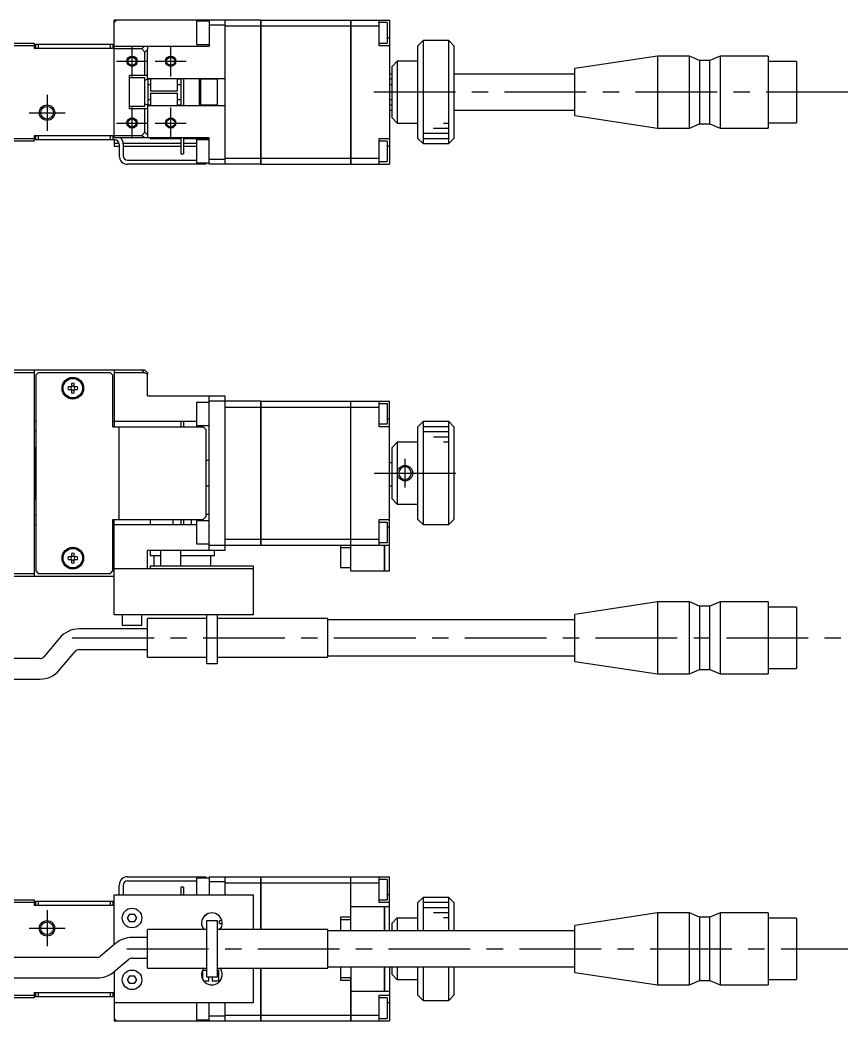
# Model space of a CAD drawing. Extents: x -1 to 606, y -8 to 204.
# Drawn here: x 137.2 to 298, y 10 to 204.4 of the extents above; entities that cross this region are included whole.
import ezdxf

# ---------------------------------------------------------------- set-up
doc = ezdxf.new("R2010")
doc.units = 0
doc.header["$LTSCALE"] = 0.5
doc.linetypes.add('CENTER', pattern=[50.8, 31.75, -6.35, 6.35, -6.35])
for name, color, linetype in [('MSM_CENTER', 1, 'CENTER'), ('MSM_CONTINUOUS', 7, 'CONTINUOUS'), ('MSM_NARROW', 5, 'CONTINUOUS')]:
    doc.layers.add(name, color=color, linetype=linetype)

msp = doc.modelspace()

# ---------------------------------------------------------------- linework, layer by layer
at = {"layer": 'MSM_CENTER'}
for p, q in [((159, 193.387478), (159, 199.387478)), ((166.5, 193.387478), (166.5, 199.387478)), ((156, 196.387478), (162, 196.387478)), ((163.5, 196.387478), (169.5, 196.387478)), ((142.5, 189.887477), (142.5, 182.887477)), ((298, 190.387478), (205, 190.387478)), ((159, 181.387478), (159, 187.387478)), ((166.5, 181.387478), (166.5, 187.387478)), ((139, 186.387477), (146, 186.387477)), ((156, 184.387478), (162, 184.387478)), ((163.5, 184.387478), (169.5, 184.387478)), ((212, 113.587606), (212, 119.187606)), ((206, 116.387477), (224, 116.387477)), ((147.392068, 84.387477), (296.750853, 84.387477)), ((142.5, 31.500001), (142.5, 24.500001)), ((139, 28.000001), (146, 28.000001)), ((158, 24), (298, 24))]:
    msp.add_line(p, q, dxfattribs=at)
at = {"layer": 'MSM_CONTINUOUS'}
for p, q in [((155.5, 203.887478), (156, 204.387478)), ((183.99, 204.387478), (155.5, 204.387478)), ((155.5, 181.887477), (155.5, 204.387478)), ((171.5, 204.137478), (171.5, 199.637478)), ((174, 204.137478), (171.5, 204.137478)), ((174, 204.387478), (174, 199.287478)), ((177, 204.387478), (177, 176.387478)), ((183.99, 176.387478), (183.99, 204.387478)), ((184, 204.377478), (183.99, 204.377478)), ((184, 204.387478), (201.49, 204.387478)), ((184, 204.387478), (184, 176.387478)), ((201.49, 176.387478), (201.49, 204.387478)), ((201.5, 204.377478), (201.49, 204.377478)), ((201.5, 204.387478), (209, 204.387478)), ((201.5, 204.387478), (201.5, 176.387478)), ((207, 199.387478), (207, 204.387478)), ((209, 204.387478), (209, 176.387478)), ((177, 203.387478), (174, 203.387478)), ((177, 203.23271), (183.99, 203.23271)), ((184, 203.228817), (183.99, 203.228817)), ((184, 203.23271), (201.49, 203.23271)), ((201.5, 203.228817), (201.49, 203.228817)), ((201.5, 203.23271), (207, 203.23271)), ((208.5, 203.887478), (207, 203.887478)), ((208.5, 203.887478), (208.5, 199.887478)), ((209, 200.887478), (208.5, 200.887478)), ((215.5, 200.387478), (214.5, 199.387478)), ((215.5, 200.387478), (215.5, 180.387478)), ((220.5, 200.387478), (215.5, 200.387478)), ((220.5, 180.387478), (220.5, 200.387478)), ((221.5, 199.387478), (220.5, 200.387478)), ((118, 199.887477), (140, 199.887477)), ((140, 199.387477), (118, 199.387477)), ((140, 199.887477), (140, 198.887477)), ((155.5, 198.887477), (140, 198.887477)), ((140.3, 198.887477), (140.3, 199.687477)), ((140.3, 199.687477), (155.3, 199.687477)), ((140.8, 199.687477), (140.8, 198.887477)), ((154.8, 198.887477), (154.8, 199.687477)), ((155.3, 199.687477), (155.3, 198.887477)), ((155.5, 199.287478), (162.000001, 199.287478)), ((160.887628, 198.787478), (155.5, 198.787478)), ((160.887628, 198.787478), (161.387628, 199.287478)), ((161.5, 198.175105), (160.887628, 198.787478)), ((162, 198.675105), (161.5, 198.175105)), ((162.000001, 199.287478), (162, 198.675105)), ((162, 192.876955), (162, 198.675105)), ((162.000002, 199.287478), (174, 199.287478)), ((171.5, 199.637478), (174, 199.637478)), ((207, 199.887478), (208.5, 199.887478)), ((209, 199.387478), (207, 199.387478)), ((214.5, 181.387478), (214.5, 199.387478)), ((221.5, 199.387478), (221.5, 181.387478)), ((161.5, 193.637477), (161.5, 198.175105)), ((209.5, 195.387478), (210.5, 196.387478)), ((210.5, 196.387478), (210.5, 184.387478)), ((214.5, 196.387478), (210.5, 196.387478)), ((261, 197.387478), (245, 194.957478)), ((261, 197.387478), (261, 183.387478)), ((267.2, 197.387478), (261, 197.387478)), ((267.2, 183.387478), (267.2, 197.387478)), ((269.2, 196.537478), (267.2, 197.387478)), ((269.2, 196.537478), (269.2, 184.237478)), ((271.2, 196.537478), (269.2, 196.537478)), ((273.2, 197.387478), (271.2, 196.537478)), ((271.2, 184.237478), (271.2, 196.537478)), ((273.2, 197.387478), (273.2, 183.387478)), ((282.5, 197.387478), (273.2, 197.387478)), ((282.5, 197.387478), (282.5, 183.387478)), ((288, 196.337478), (282.5, 196.337478)), ((288, 196.337478), (288, 184.437478)), ((209.5, 185.387478), (209.5, 195.387478)), ((245, 185.817478), (245, 194.957478)), ((162, 193.637477), (158.5, 193.637477)), ((158.5, 187.137477), (158.5, 193.637477)), ((161.5, 193.137477), (158.5, 193.137477)), ((162, 192.876955), (161.499727, 192.667131)), ((161.5, 187.637477), (161.5, 193.137477)), ((177, 192.987478), (162, 192.987478)), ((162.1, 187.787478), (162.1, 192.987478)), ((162.6, 192.887478), (162.1, 192.887478)), ((162.5, 192.987478), (162.5, 192.887478)), ((162.6, 192.987478), (162.6, 190.637477)), ((167.8, 190.637477), (167.8, 192.987478)), ((168.5, 192.887478), (167.8, 192.887478)), ((168.5, 192.987478), (168.5, 187.787478)), ((169, 192.987478), (169, 187.787478)), ((172.1, 187.787478), (172.1, 192.987478)), ((172.3, 192.987478), (172.3, 187.787478)), ((175.5, 192.887478), (172.3, 192.887478)), ((175.5, 192.987478), (175.5, 187.787478)), ((209.5, 193.887478), (209, 193.887478)), ((209.5, 192.887478), (209, 192.887478)), ((245, 193.887478), (221.5, 193.887478)), ((162.1, 191.887478), (162.6, 191.887478)), ((162.6, 190.637477), (167.8, 190.637477)), ((167.8, 191.887478), (168.5, 191.887478)), ((209, 191.887478), (209.5, 191.887478)), ((162.6, 188.887478), (162.1, 188.887478)), ((162.6, 190.137477), (162.6, 187.787478)), ((167.8, 190.137477), (162.6, 190.137477)), ((167.8, 187.787478), (167.8, 190.137477)), ((168.5, 188.887478), (167.8, 188.887478)), ((209.5, 188.887478), (209, 188.887478)), ((158.5, 187.637477), (161.5, 187.637477)), ((162, 187.137477), (158.5, 187.137477)), ((161.499651, 188.107866), (162, 187.898)), ((161.5, 182.599848), (161.5, 187.137477)), ((162, 187.898), (162, 182.099848)), ((162, 187.787478), (177, 187.787478)), ((162.1, 187.887478), (162.6, 187.887478)), ((162.5, 187.887478), (162.5, 187.787478)), ((167.8, 187.887478), (168.5, 187.887478)), ((172.3, 187.887478), (175.5, 187.887478)), ((209, 187.887478), (209.5, 187.887478)), ((209, 186.887478), (209.5, 186.887478)), ((221.5, 186.887478), (245, 186.887478)), ((210.5, 184.387478), (209.5, 185.387478)), ((245, 185.817478), (261, 183.387478)), ((210.5, 184.387478), (214.5, 184.387478)), ((261, 183.387478), (267.2, 183.387478)), ((267.2, 183.387478), (269.2, 184.237478)), ((269.2, 184.237478), (271.2, 184.237478)), ((271.2, 184.237478), (273.2, 183.387478)), ((273.2, 183.387478), (282.5, 183.387478)), ((282.5, 184.437478), (288, 184.437478)), ((140, 180.887477), (127, 180.887477)), ((127.112373, 181.387477), (140, 181.387477)), ((155.5, 181.887477), (140, 181.887477)), ((140, 181.887477), (140, 180.887477)), ((140.3, 181.087477), (140.3, 181.887477)), ((155.7, 181.087477), (140.3, 181.087477)), ((140.8, 181.887477), (140.8, 181.087477)), ((154.8, 181.087477), (154.8, 181.887477)), ((155.3, 181.887477), (155.3, 181.087477)), ((155.5, 181.987476), (160.887628, 181.987476)), ((155.5, 181.487476), (155.5, 181.887475)), ((174, 181.487476), (155.5, 181.487476)), ((155.5, 181.087477), (155.5, 179.887478)), ((160.887628, 181.987476), (161.5, 182.599848)), ((161.387628, 181.487476), (160.887628, 181.987476)), ((161.5, 182.599848), (162, 182.099848)), ((162, 182.099848), (162.000002, 181.487476)), ((162.5, 181.487476), (162.5, 181.387476)), ((162.5, 181.387476), (168.5, 181.387476)), ((168.5, 181.487476), (168.5, 178.387478)), ((169, 181.487476), (169, 178.387478)), ((169, 181.387476), (174, 181.387476)), ((171.5, 181.137478), (171.5, 176.637478)), ((174, 181.137478), (171.5, 181.137478)), ((174, 176.387478), (174, 181.487476)), ((207, 181.387478), (209, 181.387478)), ((207, 176.387478), (207, 181.387478)), ((208.5, 180.887478), (207, 180.887478)), ((208.5, 180.887478), (208.5, 176.887478)), ((214.5, 181.387478), (215.5, 180.387478)), ((220.5, 180.387478), (221.5, 181.387478)), ((156.493726, 180.387478), (155.5, 180.387478)), ((155.5, 179.887478), (156.5, 179.887478)), ((156.5, 180.287477), (156.5, 177.987477)), ((168.5, 180.387478), (157.296872, 180.387478)), ((157.3, 180.287477), (157.3, 177.987477)), ((157.3, 179.887478), (168.5, 179.887478)), ((171.5, 180.387478), (169, 180.387478)), ((169, 179.887478), (171.5, 179.887478)), ((209, 179.887478), (208.5, 179.887478)), ((215.5, 180.387478), (220.5, 180.387478)), ((158.1, 177.187477), (171.5, 177.187477)), ((168.5, 178.387478), (169, 178.387478)), ((174, 177.387478), (177, 177.387478)), ((177, 177.542245), (183.99, 177.542245)), ((184, 177.546138), (183.99, 177.546138)), ((184, 177.542245), (201.49, 177.542245)), ((201.5, 177.546138), (201.49, 177.546138)), ((201.5, 177.542245), (207, 177.542245)), ((173.3, 176.387477), (158.1, 176.387477)), ((171.5, 176.637478), (174, 176.637478)), ((172.8, 176.387477), (172.8, 176.637478)), ((173.3, 176.637478), (173.3, 176.387477)), ((183.99, 176.387478), (174, 176.387478)), ((184, 176.397478), (183.99, 176.397478)), ((184, 176.387478), (201.49, 176.387478)), ((201.5, 176.397478), (201.49, 176.397478)), ((201.5, 176.387478), (209, 176.387478)), ((207, 176.887478), (208.5, 176.887478)), ((161.5, 136.387477), (118, 136.387477)), ((140, 136.387477), (140, 96.387477)), ((155.5, 136.387477), (155.5, 125.387477)), ((161.387628, 135.887477), (160.887628, 136.387477)), ((161.5, 136.387477), (162, 135.887477)), ((140, 135.887477), (127.612373, 135.887477)), ((140.8, 135.887477), (140.3, 135.387477)), ((140.3, 135.387477), (140.3, 97.387477)), ((154.8, 135.887477), (140.8, 135.887477)), ((155.3, 135.387477), (154.8, 135.887477)), ((155.3, 125.387477), (155.3, 135.387477)), ((161.387628, 135.887477), (155.5, 135.887477)), ((162.000002, 135.58129), (161.387628, 135.887477)), ((162, 135.887477), (162.000002, 135.58129)), ((162.000002, 131.387477), (162.000002, 135.58129)), ((147.26, 133.127477), (146.580816, 133.127477)), ((146.580816, 132.647477), (147.26, 132.647477)), ((147.26, 133.806661), (147.26, 133.127477)), ((147.26, 132.647477), (147.26, 131.968292)), ((147.74, 133.127477), (147.74, 133.806661)), ((148.419185, 133.127477), (147.74, 133.127477)), ((147.74, 132.647477), (148.419185, 132.647477)), ((147.74, 131.968292), (147.74, 132.647477)), ((162.000002, 131.387477), (177, 131.387477)), ((174, 101.387477), (174, 131.387477)), ((183.99, 130.387477), (174, 130.387477)), ((177, 131.387477), (177, 101.387477)), ((183.99, 102.387477), (183.99, 130.387477)), ((184, 130.377477), (183.99, 130.377477)), ((184, 130.387477), (201.49, 130.387477)), ((184, 130.387477), (184, 102.387477)), ((201.49, 98.387477), (201.49, 130.387477)), ((201.5, 130.377477), (201.49, 130.377477)), ((201.5, 130.387477), (209, 130.387477)), ((201.5, 97.387477), (201.5, 130.387477)), ((207, 125.387477), (207, 130.387477)), ((209, 97.387477), (209, 130.387477)), ((171.5, 130.137477), (171.5, 125.637477)), ((174, 130.137477), (171.5, 130.137477)), ((177, 129.232709), (183.99, 129.232709)), ((184, 129.228816), (183.99, 129.228816)), ((184, 129.232709), (201.49, 129.232709)), ((201.5, 129.228816), (201.49, 129.228816)), ((201.5, 129.232709), (207, 129.232709)), ((207, 129.887477), (208.5, 129.887477)), ((208.5, 129.887477), (208.5, 125.887477)), ((140.3, 126.387477), (140, 126.387477)), ((171.5, 126.387477), (155.3, 126.387477)), ((168.5, 126.387477), (168.5, 125.387477)), ((169, 126.387477), (169, 125.387477)), ((209, 126.887477), (208.5, 126.887477)), ((215.5, 126.387477), (214.5, 125.387477)), ((215.5, 126.387477), (215.5, 106.387477)), ((220.5, 126.387477), (215.5, 126.387477)), ((220.5, 106.387477), (220.5, 126.387477)), ((221.5, 125.387477), (220.5, 126.387477)), ((140, 124.637477), (140.3, 124.637477)), ((155.3, 125.387477), (172.8, 125.387477)), ((156.5, 107.387477), (156.5, 125.387477)), ((171.5, 125.637477), (174, 125.637477)), ((173.3, 124.887477), (172.8, 125.387477)), ((173.3, 124.887477), (173.3, 107.887477)), ((208.5, 125.887477), (207, 125.887477)), ((209, 125.387477), (207, 125.387477)), ((214.5, 107.387477), (214.5, 125.387477)), ((221.5, 125.387477), (221.5, 107.387477)), ((140.2, 121.387477), (140, 121.187477)), ((140.2, 121.387477), (140.2, 111.387477)), ((140.3, 121.387477), (140.2, 121.387477)), ((209.5, 121.387477), (210.5, 122.387477)), ((209.5, 111.387477), (209.5, 121.387477)), ((214.5, 122.387477), (210.5, 122.387477)), ((210.5, 122.387477), (210.5, 110.387477)), ((173.3, 118.887477), (174, 118.887477)), ((209.5, 118.387477), (209, 118.387477)), ((174, 113.887477), (173.3, 113.887477)), ((209.5, 113.887477), (209, 113.887477)), ((140, 111.587477), (140.2, 111.387477)), ((140.2, 111.387477), (140.3, 111.387477)), ((210.5, 110.387477), (209.5, 111.387477)), ((210.5, 110.387477), (214.5, 110.387477)), ((140.3, 108.137477), (140, 108.137477)), ((155.3, 97.387477), (155.3, 107.387477)), ((155.3, 107.387477), (172.8, 107.387477)), ((155.5, 88.887477), (155.5, 107.387477)), ((162.5, 107.387477), (162.5, 106.387477)), ((167, 106.387477), (167, 107.387477)), ((168.5, 107.387477), (168.5, 106.387477)), ((169, 107.387477), (169, 106.387477)), ((170.5, 107.387477), (170.5, 106.387477)), ((171.5, 107.137477), (171.5, 102.637477)), ((174, 107.137477), (171.5, 107.137477)), ((172.8, 107.387477), (173.3, 107.887477)), ((174, 108.387477), (173.3, 108.387477)), ((207, 107.387477), (209, 107.387477)), ((207, 102.387477), (207, 107.387477)), ((214.5, 107.387477), (215.5, 106.387477)), ((220.5, 106.387477), (221.5, 107.387477)), ((140, 106.387477), (140.3, 106.387477)), ((155.3, 106.387477), (171.5, 106.387477)), ((207, 106.887477), (208.5, 106.887477)), ((208.5, 106.887477), (208.5, 102.887477)), ((209, 105.887477), (208.5, 105.887477)), ((215.5, 106.387477), (220.5, 106.387477)), ((177, 103.542244), (183.99, 103.542244)), ((184, 103.546137), (183.99, 103.546137)), ((184, 103.542244), (201.49, 103.542244)), ((201.5, 103.546137), (201.49, 103.546137)), ((201.5, 103.542244), (207, 103.542244)), ((162.000002, 97.887477), (162, 101.387477)), ((177, 101.387477), (162, 101.387477)), ((162.5, 101.387477), (162.5, 100.387477)), ((164.5, 101.387477), (164.5, 98.387477)), ((168.5, 98.387477), (168.5, 101.387477)), ((171.5, 102.637477), (174, 102.637477)), ((174, 102.387477), (183.99, 102.387477)), ((175, 100.387477), (175, 101.387477)), ((184, 102.397477), (183.99, 102.397477)), ((184, 102.387477), (201.49, 102.387477)), ((199.5, 102.387477), (199.5, 97.987477)), ((201.49, 101.887477), (199.5, 101.887477)), ((201.5, 102.397477), (201.49, 102.397477)), ((201.5, 102.387477), (209, 102.387477)), ((208.5, 102.887477), (207, 102.887477)), ((207.99, 97.387477), (207.99, 102.387477)), ((208, 102.387477), (208, 97.387477)), ((147.26, 100.127477), (146.580816, 100.127477)), ((146.580816, 99.647477), (147.26, 99.647477)), ((147.26, 100.806661), (147.26, 100.127477)), ((147.26, 99.647477), (147.26, 98.968292)), ((147.74, 100.127477), (147.74, 100.806661)), ((148.419185, 100.127477), (147.74, 100.127477)), ((147.74, 98.968292), (147.74, 99.647477)), ((147.74, 99.647477), (148.419185, 99.647477)), ((162.5, 100.387477), (164.5, 100.387477)), ((163.25, 100.387477), (163.25, 98.387477)), ((168.5, 100.387477), (175, 100.387477)), ((174.25, 100.387477), (174.25, 98.387477)), ((140.3, 97.387477), (140.8, 96.887477)), ((154.8, 96.887477), (155.3, 97.387477)), ((155.5, 97.887477), (182.5, 97.887477)), ((162.5, 98.387477), (162.5, 97.887477)), ((162.5, 98.387477), (182.5, 98.387477)), ((182.5, 98.387477), (182.5, 88.887477)), ((201.5, 97.987477), (199.5, 97.987477)), ((201.5, 98.387477), (201.49, 98.387477)), ((201.5, 97.387477), (207.99, 97.387477)), ((208, 97.397477), (207.99, 97.397477)), ((208, 97.387477), (209, 97.387477)), ((118, 96.387477), (155.5, 96.387477)), ((127.612373, 96.887477), (140, 96.887477)), ((140.8, 96.887477), (154.8, 96.887477)), ((261, 91.387477), (245, 88.957477)), ((261, 91.387477), (261, 77.387477)), ((267.2, 91.387477), (261, 91.387477)), ((267.2, 77.387477), (267.2, 91.387477)), ((269.2, 90.537477), (267.2, 91.387477)), ((273.2, 91.387477), (271.2, 90.537477)), ((273.2, 91.387477), (273.2, 77.387477)), ((282.5, 91.387477), (273.2, 91.387477)), ((282.5, 91.387477), (282.5, 77.387477)), ((269.2, 90.537477), (269.2, 78.237477)), ((271.2, 90.537477), (269.2, 90.537477)), ((271.2, 78.237477), (271.2, 90.537477)), ((288, 90.337477), (282.5, 90.337477)), ((288, 90.337477), (288, 78.437477)), ((182.5, 88.887477), (155.5, 88.887477)), ((157.1, 88.887477), (157.1, 86.887477)), ((160.9, 86.887477), (160.9, 88.887477)), ((162, 80.637477), (162, 88.137477)), ((173.5, 88.137477), (162, 88.137477)), ((173.5, 79.387477), (173.5, 88.887477)), ((175.5, 88.887477), (175.5, 79.387477)), ((197, 88.137477), (175.5, 88.137477)), ((197, 80.637477), (197, 88.137477)), ((245, 87.887477), (197, 87.887477)), ((245, 79.817477), (245, 88.957477)), ((162, 86.13281), (148.71983, 86.13281)), ((157.1, 86.887477), (160.9, 86.887477)), ((144.889608, 84.346748), (141.867122, 80.744689)), ((144.9313, 78.173539), (147.953786, 81.775598)), ((148.71983, 82.13281), (162, 82.13281)), ((141.101077, 80.387477), (135.5, 80.387477)), ((162, 80.637477), (173.5, 80.637477)), ((175.5, 80.637477), (197, 80.637477)), ((197, 80.887477), (245, 80.887477)), ((245, 79.817477), (261, 77.387477)), ((175.5, 79.387477), (173.5, 79.387477)), ((267.2, 77.387477), (269.2, 78.237477)), ((269.2, 78.237477), (271.2, 78.237477)), ((271.2, 78.237477), (273.2, 77.387477)), ((282.5, 78.437477), (288, 78.437477)), ((135.5, 76.387477), (141.101077, 76.387477)), ((261, 77.387477), (267.2, 77.387477)), ((273.2, 77.387477), (282.5, 77.387477)), ((158.1, 38.000001), (173.3, 38.000001)), ((158.1, 37.200001), (171.5, 37.200001)), ((171.5, 37.75), (171.5, 34.5)), ((174, 37.75), (171.5, 37.75)), ((172.8, 37.75), (172.8, 38.000001)), ((173.3, 38.000001), (173.3, 37.75)), ((174, 38), (183.99, 38)), ((174, 38), (174, 34.5)), ((177, 37), (174, 37)), ((177, 38), (177, 34.5)), ((183.99, 27.75), (183.99, 38)), ((184, 37.99), (183.99, 37.99)), ((184, 38), (184, 27.75)), ((184, 38), (201.49, 38)), ((201.49, 29.653), (201.49, 38)), ((201.5, 37.99), (201.49, 37.99)), ((201.5, 27.5), (201.5, 38)), ((201.5, 38), (209, 38)), ((207, 33), (207, 38)), ((208.5, 37.5), (207, 37.5)), ((208.5, 37.5), (208.5, 33.5)), ((209, 27.5), (209, 38)), ((156.5, 34.5), (156.5, 36.400001)), ((157.3, 36.400001), (157.3, 34.5)), ((168.5, 36), (168.5, 34.5)), ((169, 36), (168.5, 36)), ((169, 36), (169, 34.5)), ((177, 36.845232), (183.99, 36.845232)), ((184, 36.841339), (183.99, 36.841339)), ((184, 36.845232), (201.49, 36.845232)), ((201.5, 36.841339), (201.49, 36.841339)), ((201.5, 36.845232), (207, 36.845232)), ((127, 33.500001), (140, 33.500001)), ((140, 33.500001), (140, 32.500001)), ((140.3, 32.500001), (140.3, 33.300001)), ((140.3, 33.300001), (155.5, 33.300001)), ((140.8, 33.300001), (140.8, 32.500001)), ((154.8, 32.500001), (154.8, 33.300001)), ((155.3, 33.300001), (155.3, 32.500001)), ((155.5, 24.789291), (155.5, 34.5)), ((155.5, 34.5), (182.5, 34.5)), ((182.5, 34.5), (182.5, 27.75)), ((207, 33.5), (208.5, 33.5)), ((209, 34.5), (208.5, 34.5)), ((215.5, 34), (214.5, 33)), ((215.5, 34), (215.5, 27.5)), ((220.5, 34), (215.5, 34)), ((220.5, 27.5), (220.5, 34)), ((221.5, 33), (220.5, 34)), ((140, 33.000001), (127.112373, 33.000001)), ((140, 32.500001), (155.5, 32.500001)), ((201.5, 32.25), (207.99, 32.25)), ((209, 33), (207, 33)), ((207.99, 27.5), (207.99, 32.25)), ((208, 32.24), (207.99, 32.24)), ((208, 32.25), (208, 27.5)), ((208, 32.25), (208.8, 32.25)), ((208.8, 32.229022), (208.8, 32.25)), ((209, 32.229022), (208.8, 32.229022)), ((214.5, 27.5), (214.5, 33)), ((221.5, 33), (221.5, 27.5)), ((158.133975, 30), (158.566988, 30.75)), ((158.566988, 29.25), (158.133975, 30)), ((158.566988, 30.75), (159.433013, 30.75)), ((159.433013, 29.25), (158.566988, 29.25)), ((159.433013, 30.75), (159.866026, 30)), ((159.866026, 30), (159.433013, 29.25)), ((173.5, 29.5), (175.5, 29.5)), ((173.5, 18.5), (173.5, 29.5)), ((175.5, 29.5), (175.5, 18.5)), ((176, 28.925002), (176, 29.425002)), ((176.454322, 29.425002), (176, 29.425002)), ((199.5, 30.153), (199.5, 27.5)), ((201.49, 30.153), (199.5, 30.153)), ((201.5, 29.653), (199.5, 29.653)), ((210.5, 30), (209.5, 29)), ((210.5, 30), (210.5, 27.5)), ((210.5, 30), (214.5, 30)), ((261, 31), (245, 28.57)), ((261, 31), (261, 17)), ((267.2, 31), (261, 31)), ((267.2, 17), (267.2, 31)), ((269.2, 30.15), (267.2, 31)), ((269.2, 30.15), (269.2, 17.85)), ((271.2, 30.15), (269.2, 30.15)), ((273.2, 31), (271.2, 30.15)), ((271.2, 17.85), (271.2, 30.15)), ((273.2, 31), (273.2, 17)), ((282.5, 31), (273.2, 31)), ((282.5, 31), (282.5, 17)), ((288, 29.95), (282.5, 29.95)), ((288, 29.95), (288, 18.05)), ((162, 20.25), (162, 27.75)), ((173.5, 27.75), (162, 27.75)), ((197, 27.75), (175.5, 27.75)), ((176, 28.925002), (176.498594, 28.925002)), ((176, 27.75), (176, 27.925002)), ((176.186529, 27.925002), (176, 27.925002)), ((197, 20.25), (197, 27.75)), ((245, 27.5), (197, 27.5)), ((209.5, 27.5), (209.5, 29)), ((245, 19.43), (245, 28.57)), ((162, 26.206726), (159.009085, 26.206726)), ((155.795147, 25.036949), (152.871784, 22.583956)), ((152.228997, 22.350001), (135.5, 22.350001)), ((155.442935, 19.519779), (158.366297, 21.972771)), ((159.009085, 22.206726), (162, 22.206726)), ((155.5, 19.567662), (155.5, 10)), ((162, 20.25), (173.5, 20.25)), ((172.6675, 19.777502), (172.6675, 18.198786)), ((173.5, 19.777502), (172.6675, 19.777502)), ((175.5, 20.25), (197, 20.25)), ((175.8225, 19.777502), (175.5, 19.777502)), ((175.8225, 17.777502), (175.8225, 19.777502)), ((182.5, 20.25), (182.5, 13.5)), ((183.99, 10), (183.99, 20.25)), ((184, 20.25), (184, 10)), ((197, 20.5), (245, 20.5)), ((199.5, 20.5), (199.5, 17.847)), ((201.5, 20.5), (201.5, 10)), ((207.99, 15.75), (207.99, 20.5)), ((208, 20.5), (208, 15.75)), ((209, 20.5), (209, 10)), ((209.5, 19), (209.5, 20.5)), ((210.5, 20.5), (210.5, 18)), ((214.5, 15), (214.5, 20.5)), ((215.5, 20.5), (215.5, 14)), ((220.5, 14), (220.5, 20.5)), ((221.5, 20.5), (221.5, 15)), ((135.5, 18.350001), (152.228997, 18.350001)), ((158.133975, 18), (158.566988, 18.75)), ((158.566988, 17.25), (158.133975, 18)), ((158.566988, 18.75), (159.433013, 18.75)), ((159.433013, 18.75), (159.866026, 18)), ((159.866026, 18), (159.433013, 17.25)), ((172.917124, 17.777502), (173.9175, 17.777502)), ((175.5, 18.5), (173.5, 18.5)), ((173.9175, 17.777502), (173.9175, 18.5)), ((174.5725, 18.5), (174.5725, 17.777502)), ((174.5725, 17.777502), (175.8225, 17.777502)), ((201.5, 18.347), (199.5, 18.347)), ((201.49, 17.847), (199.5, 17.847)), ((201.49, 10), (201.49, 18.347)), ((209.5, 19), (210.5, 18)), ((214.5, 18), (210.5, 18)), ((245, 19.43), (261, 17)), ((267.2, 17), (269.2, 17.85)), ((269.2, 17.85), (271.2, 17.85)), ((271.2, 17.85), (273.2, 17)), ((282.5, 18.05), (288, 18.05)), ((159.433013, 17.25), (158.566988, 17.25)), ((207.99, 15.75), (201.5, 15.75)), ((208, 15.76), (207.99, 15.76)), ((208.8, 15.75), (208, 15.75)), ((208.8, 15.770978), (209, 15.770978)), ((208.8, 15.75), (208.8, 15.770978)), ((261, 17), (267.2, 17)), ((273.2, 17), (282.5, 17)), ((140, 14.500001), (58.5, 14.500001)), ((129.5, 15.000001), (140, 15.000001)), ((140, 15.500001), (155.5, 15.500001)), ((140, 15.500001), (140, 14.500001)), ((140.3, 14.700001), (140.3, 15.500001)), ((155.3, 14.700001), (140.3, 14.700001)), ((140.8, 15.500001), (140.8, 14.700001)), ((154.8, 14.700001), (154.8, 15.500001)), ((155.3, 15.500001), (155.3, 14.700001)), ((207, 10), (207, 15)), ((207, 15), (209, 15)), ((208.5, 14.5), (207, 14.5)), ((208.5, 14.5), (208.5, 10.5)), ((214.5, 15), (215.5, 14)), ((215.5, 14), (220.5, 14)), ((220.5, 14), (221.5, 15)), ((182.5, 13.5), (155.5, 13.5)), ((171.5, 13.5), (171.5, 10.25)), ((174, 10), (174, 13.5)), ((177, 13.5), (177, 10)), ((209, 13.5), (208.5, 13.5)), ((156, 10), (155.5, 10.5)), ((155.5, 10), (183.99, 10)), ((171.5, 10.25), (174, 10.25)), ((174, 11), (177, 11)), ((177, 11.154767), (183.99, 11.154767)), ((184, 11.15866), (183.99, 11.15866)), ((184, 10.01), (183.99, 10.01)), ((184, 11.154767), (201.49, 11.154767)), ((184, 10), (201.49, 10)), ((201.5, 11.15866), (201.49, 11.15866)), ((201.5, 10.01), (201.49, 10.01)), ((201.5, 11.154767), (207, 11.154767)), ((201.5, 10), (209, 10)), ((207, 10.5), (208.5, 10.5))]:
    msp.add_line(p, q, dxfattribs=at)
for centre, radius in [((159, 196.387478), 0.7835), ((166.5, 196.387478), 0.7835), ((142.5, 186.387477), 1.2295), ((159, 184.387478), 0.7835), ((166.5, 184.387478), 0.7835), ((147.5, 132.887477), 2.1), ((147.5, 132.887477), 1.9), ((147.5, 99.887477), 2.1), ((147.5, 99.887477), 1.9), ((159, 30), 1.9), ((142.5, 28.000001), 1.2295), ((159, 18), 1.9)]:
    msp.add_circle(centre, radius, dxfattribs=at)
at = {"layer": 'MSM_CONTINUOUS', "extrusion": (0, 0, -1)}
msp.add_circle((-212, 116.387606), 1.2295, dxfattribs=at)
at = {"layer": 'MSM_CONTINUOUS'}
for centre, radius, start, end in [((155.7, 180.287477), 0.8, 0, 90), ((155.7, 180.287477), 1.6, 0, 48.590324), ((158.1, 177.987477), 1.6, 180, 270), ((158.1, 177.987477), 0.8, 180, 270), ((147.5, 132.887477), 0.95, 165.36671, 194.63329), ((147.5, 132.887477), 0.364721, 138.849633, 221.150367), ((147.5, 132.887477), 0.95, 75.36671, 104.63329), ((147.5, 132.887477), 0.364721, 48.849633, 131.150367), ((147.5, 132.887477), 0.364721, 228.849633, 311.150367), ((147.5, 132.887477), 0.364721, 318.849633, 41.150367), ((147.5, 132.887477), 0.95, 345.36671, 14.63329), ((147.5, 132.887477), 0.95, 255.36671, 284.63329), ((147.5, 99.887477), 0.95, 165.36671, 194.63329), ((147.5, 99.887477), 0.364721, 138.849633, 221.150367), ((147.5, 99.887477), 0.95, 75.36671, 104.63329), ((147.5, 99.887477), 0.364721, 48.849633, 131.150367), ((147.5, 99.887477), 0.364721, 228.849633, 311.150367), ((147.5, 99.887477), 0.364721, 318.849633, 41.150367), ((147.5, 99.887477), 0.95, 345.36671, 14.63329), ((147.5, 99.887477), 0.95, 255.36671, 284.63329), ((148.71983, 81.13281), 5, 90, 140), ((148.71983, 81.13281), 1, 90, 140), ((141.101077, 81.387477), 1, 270, 320), ((141.101077, 81.387477), 5, 270, 320), ((158.1, 36.400001), 1.6, 90, 180), ((158.1, 36.400001), 0.8, 90, 180), ((174.5, 29), 2, 321.317813, 218.68215917), ((173.2, 30.667502), 0.2, 255.074363, 0.806255), ((159.009085, 21.206726), 5, 90, 130), ((152.228997, 23.350001), 1, 270, 310), ((159.009085, 21.206726), 1, 90, 130), ((152.228997, 23.350001), 5, 270, 310), ((174.5, 19), 2, 141.317813, 38.68219661)]:
    msp.add_arc(centre, radius, start, end, dxfattribs=at)
at = {"layer": 'MSM_NARROW'}
for p, q in [((217.5, 183.387478), (220.5, 183.387478)), ((219.5, 184.387478), (220.5, 184.387478)), ((215.5, 182.387478), (220.5, 182.387478)), ((215.5, 181.387478), (220.5, 181.387478)), ((220.5, 125.387477), (215.5, 125.387477)), ((220.5, 124.387477), (215.5, 124.387477)), ((220.5, 123.387477), (217.5, 123.387477)), ((220.5, 122.387477), (219.5, 122.387477)), ((220.5, 33), (215.5, 33)), ((220.5, 32), (215.5, 32)), ((220.5, 31), (217.5, 31)), ((220.5, 30), (219.5, 30))]:
    msp.add_line(p, q, dxfattribs=at)
for centre, radius in [((159, 196.387478), 1), ((166.5, 196.387478), 1), ((142.5, 186.387477), 1.5), ((159, 184.387478), 1), ((166.5, 184.387478), 1), ((212, 116.387606), 1.5), ((142.5, 28.000001), 1.5)]:
    msp.add_circle(centre, radius, dxfattribs=at)

doc.saveas('drawing.dxf')
